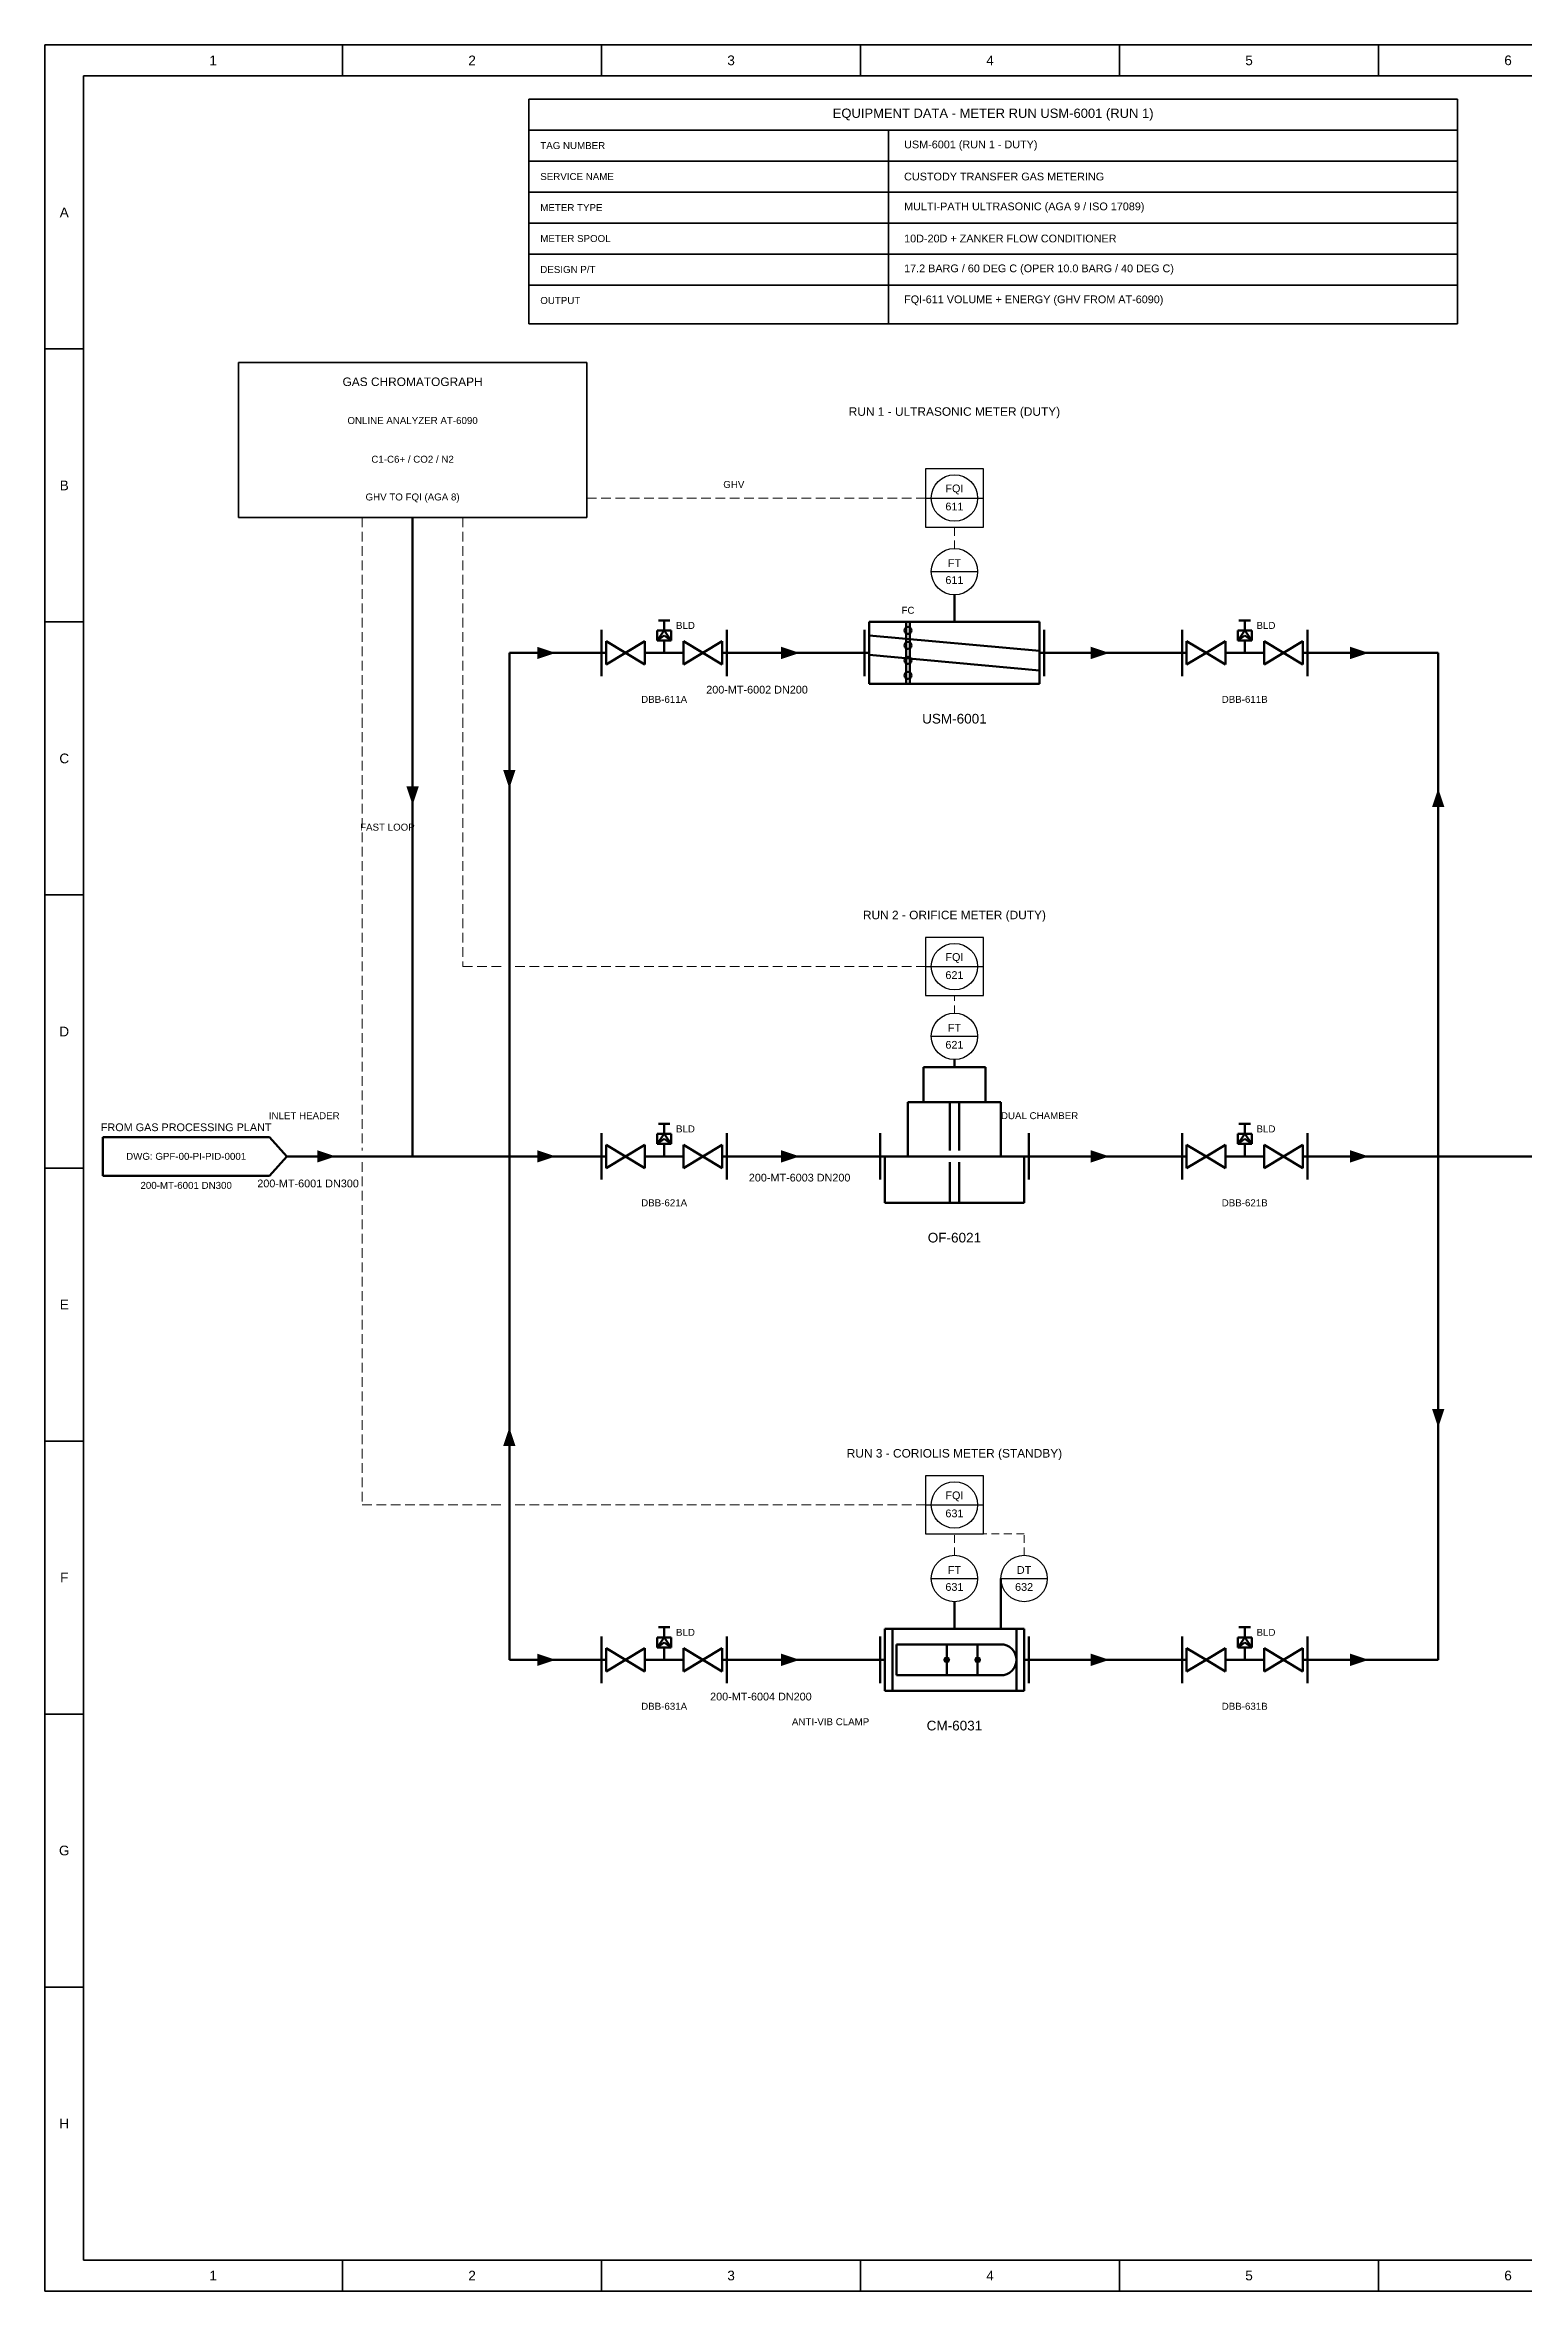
# Model space of a CAD drawing. Header units: millimetres. Extents: x 10 to 831, y 7 to 587.
# Drawn here: x 10 to 392, y 7 to 587 of the extents above; entities that cross this region are included whole.
import ezdxf

# ---------------------------------------------------------------- set-up
doc = ezdxf.new("R2010")
doc.units = ezdxf.units.MM
for name, color, linetype, lineweight in [('REF-EQUIP', 7, 'Continuous', 35), ('REF-FRAME', 7, 'Continuous', 35), ('REF-PROC', 7, 'Continuous', 50), ('REF-SIG', 7, 'Continuous', 13), ('REF-SYM', 7, 'Continuous', 25), ('REF-TEXT', 7, 'Continuous', 18)]:
    doc.layers.add(name, color=color, linetype=linetype, lineweight=lineweight)
doc.styles.add('ARIAL', font='arial.ttf')

msp = doc.modelspace()

# ---------------------------------------------------------------- linework, layer by layer
at = {"layer": 'REF-EQUIP'}
for p, q in [((135, 573), (135, 515)), ((375, 573), (135, 573)), ((375, 515), (375, 573)), ((135, 565), (375, 565)), ((228, 515), (228, 565)), ((135, 557), (375, 557)), ((135, 549), (375, 549)), ((135, 541), (375, 541)), ((135, 533), (375, 533)), ((135, 525), (375, 525)), ((135, 515), (375, 515)), ((60, 505), (60, 465)), ((150, 505), (60, 505)), ((150, 465), (150, 505)), ((60, 465), (150, 465))]:
    msp.add_line(p, q, dxfattribs=at)
for points in [[(243, 170), (242.364, 170.636), (242.1, 170)], [(243, 170), (242.1, 170), (242.364, 169.364)], [(243, 170), (243, 170.9), (242.364, 170.636)], [(243, 170), (242.364, 169.364), (243, 169.1)], [(243, 170), (243.636, 170.636), (243, 170.9)], [(243, 170), (243.9, 170), (243.636, 170.636)], [(243, 170), (243, 169.1), (243.636, 169.364)], [(243, 170), (243.636, 169.364), (243.9, 170)], [(251, 170), (250.364, 170.636), (250.1, 170)], [(251, 170), (250.1, 170), (250.364, 169.364)], [(251, 170), (251, 170.9), (250.364, 170.636)], [(251, 170), (250.364, 169.364), (251, 169.1)], [(251, 170), (251.636, 170.636), (251, 170.9)], [(251, 170), (251.9, 170), (251.636, 170.636)], [(251, 170), (251, 169.1), (251.636, 169.364)], [(251, 170), (251.636, 169.364), (251.9, 170)]]:
    msp.add_solid(points, dxfattribs=at)
at = {"layer": 'REF-FRAME'}
for p, q in [((10, 587), (10, 7)), ((831, 587), (10, 587)), ((86.917, 579), (86.917, 587)), ((153.833, 579), (153.833, 587)), ((220.75, 579), (220.75, 587)), ((287.667, 579), (287.667, 587)), ((354.583, 579), (354.583, 587)), ((20, 579), (20, 15)), ((823, 579), (20, 579)), ((10, 508.5), (20, 508.5)), ((10, 438), (20, 438)), ((10, 367.5), (20, 367.5)), ((10, 297), (20, 297)), ((10, 226.5), (20, 226.5)), ((10, 156), (20, 156)), ((10, 85.5), (20, 85.5)), ((20, 15), (823, 15)), ((86.917, 7), (86.917, 15)), ((153.833, 7), (153.833, 15)), ((220.75, 7), (220.75, 15)), ((287.667, 7), (287.667, 15)), ((354.583, 7), (354.583, 15)), ((10, 7), (831, 7))]:
    msp.add_line(p, q, dxfattribs=at)
at = {"layer": 'REF-PROC'}
for p, q in [((105, 300), (105, 465)), ((245, 438), (245, 445)), ((153.8, 424), (153.8, 436)), ((168.2, 433.2), (168.2, 435.8)), ((168.2, 435.8), (171.8, 435.8)), ((170, 435.8), (168.2, 433.2)), ((168.5, 438.4), (171.5, 438.4)), ((170, 435.8), (170, 438.4)), ((171.8, 433.2), (170, 435.8)), ((171.8, 433.2), (171.8, 435.8)), ((186.2, 424), (186.2, 436)), ((221.8, 424), (221.8, 436)), ((223, 438), (223, 422)), ((267, 438), (223, 438)), ((232.5, 422), (232.5, 438)), ((233.5, 422), (233.5, 438)), ((267, 422), (267, 438)), ((268.2, 424), (268.2, 436)), ((303.8, 424), (303.8, 436)), ((318.2, 433.2), (318.2, 435.8)), ((318.2, 435.8), (321.8, 435.8)), ((320, 435.8), (318.2, 433.2)), ((318.5, 438.4), (321.5, 438.4)), ((320, 435.8), (320, 438.4)), ((321.8, 433.2), (320, 435.8)), ((321.8, 433.2), (321.8, 435.8)), ((336.2, 424), (336.2, 436)), ((130, 170), (130, 430)), ((130, 430), (155, 430)), ((155, 427), (155, 433)), ((160, 430), (155, 433)), ((155, 427), (160, 430)), ((160, 430), (165, 433)), ((165, 427), (160, 430)), ((165, 427), (165, 433)), ((165, 430), (175, 430)), ((168.2, 433.2), (170, 434.5)), ((168.2, 433.2), (171.8, 433.2)), ((170, 434.5), (171.8, 433.2)), ((170, 430), (170, 433.2)), ((175, 427), (175, 433)), ((180, 430), (175, 433)), ((175, 427), (180, 430)), ((180, 430), (185, 433)), ((185, 427), (180, 430)), ((185, 427), (185, 433)), ((185, 430), (223, 430)), ((223, 434.5), (267, 430.5)), ((223, 429.5), (267, 425.5)), ((267, 430), (305, 430)), ((305, 427), (305, 433)), ((310, 430), (305, 433)), ((305, 427), (310, 430)), ((310, 430), (315, 433)), ((315, 427), (310, 430)), ((315, 427), (315, 433)), ((315, 430), (325, 430)), ((318.2, 433.2), (320, 434.5)), ((318.2, 433.2), (321.8, 433.2)), ((320, 434.5), (321.8, 433.2)), ((320, 430), (320, 433.2)), ((325, 427), (325, 433)), ((330, 430), (325, 433)), ((325, 427), (330, 430)), ((330, 430), (335, 433)), ((335, 427), (330, 430)), ((335, 427), (335, 433)), ((335, 430), (370, 430)), ((370, 170), (370, 430)), ((223, 422), (267, 422)), ((245, 323), (245, 325)), ((237, 314), (237, 323)), ((237, 323), (253, 323)), ((253, 314), (253, 323)), ((233, 300), (233, 314)), ((233, 314), (257, 314)), ((243.8, 301.5), (243.8, 314)), ((246.2, 301.5), (246.2, 314)), ((257, 300), (257, 314)), ((168.5, 308.4), (171.5, 308.4)), ((170, 305.8), (170, 308.4)), ((318.5, 308.4), (321.5, 308.4)), ((320, 305.8), (320, 308.4)), ((25, 305), (25, 295)), ((68, 305), (25, 305)), ((72.5, 300), (68, 305)), ((153.8, 294), (153.8, 306)), ((155, 297), (155, 303)), ((160, 300), (155, 303)), ((160, 300), (165, 303)), ((165, 297), (165, 303)), ((168.2, 303.2), (168.2, 305.8)), ((168.2, 305.8), (171.8, 305.8)), ((170, 305.8), (168.2, 303.2)), ((168.2, 303.2), (170, 304.5)), ((168.2, 303.2), (171.8, 303.2)), ((171.8, 303.2), (170, 305.8)), ((170, 304.5), (171.8, 303.2)), ((170, 300), (170, 303.2)), ((171.8, 303.2), (171.8, 305.8)), ((175, 297), (175, 303)), ((180, 300), (175, 303)), ((180, 300), (185, 303)), ((185, 297), (185, 303)), ((186.2, 294), (186.2, 306)), ((225.8, 294), (225.8, 306)), ((264.2, 294), (264.2, 306)), ((303.8, 294), (303.8, 306)), ((305, 297), (305, 303)), ((310, 300), (305, 303)), ((310, 300), (315, 303)), ((315, 297), (315, 303)), ((318.2, 303.2), (318.2, 305.8)), ((318.2, 305.8), (321.8, 305.8)), ((320, 305.8), (318.2, 303.2)), ((318.2, 303.2), (320, 304.5)), ((318.2, 303.2), (321.8, 303.2)), ((321.8, 303.2), (320, 305.8)), ((320, 304.5), (321.8, 303.2)), ((320, 300), (320, 303.2)), ((321.8, 303.2), (321.8, 305.8)), ((325, 297), (325, 303)), ((330, 300), (325, 303)), ((330, 300), (335, 303)), ((335, 297), (335, 303)), ((336.2, 294), (336.2, 306)), ((68, 295), (72.5, 300)), ((72.5, 300), (130, 300)), ((130, 300), (155, 300)), ((155, 297), (160, 300)), ((165, 297), (160, 300)), ((165, 300), (175, 300)), ((175, 297), (180, 300)), ((185, 297), (180, 300)), ((185, 300), (227, 300)), ((227, 300), (227, 288)), ((263, 300), (227, 300)), ((243.8, 288), (243.8, 298.5)), ((246.2, 288), (246.2, 298.5)), ((263, 288), (263, 300)), ((263, 300), (305, 300)), ((305, 297), (310, 300)), ((315, 297), (310, 300)), ((315, 300), (325, 300)), ((325, 297), (330, 300)), ((335, 297), (330, 300)), ((335, 300), (370, 300)), ((370, 300), (585, 300)), ((25, 295), (68, 295)), ((227, 288), (263, 288)), ((257, 178), (257, 191)), ((245, 178), (245, 185)), ((153.8, 164), (153.8, 176)), ((168.2, 173.2), (168.2, 175.8)), ((168.2, 175.8), (171.8, 175.8)), ((170, 175.8), (168.2, 173.2)), ((168.2, 173.2), (170, 174.5)), ((168.5, 178.4), (171.5, 178.4)), ((170, 175.8), (170, 178.4)), ((171.8, 173.2), (170, 175.8)), ((170, 174.5), (171.8, 173.2)), ((171.8, 173.2), (171.8, 175.8)), ((186.2, 164), (186.2, 176)), ((225.8, 164), (225.8, 176)), ((227, 178), (227, 162)), ((263, 178), (227, 178)), ((229, 162), (229, 178)), ((230, 174), (230, 166)), ((230, 174), (257, 174)), ((243, 166), (243, 174)), ((251, 166), (251, 174)), ((261, 162), (261, 178)), ((263, 162), (263, 178)), ((264.2, 164), (264.2, 176)), ((303.8, 164), (303.8, 176)), ((318.2, 173.2), (318.2, 175.8)), ((318.2, 175.8), (321.8, 175.8)), ((320, 175.8), (318.2, 173.2)), ((318.2, 173.2), (320, 174.5)), ((318.5, 178.4), (321.5, 178.4)), ((320, 175.8), (320, 178.4)), ((321.8, 173.2), (320, 175.8)), ((320, 174.5), (321.8, 173.2)), ((321.8, 173.2), (321.8, 175.8)), ((336.2, 164), (336.2, 176)), ((130, 170), (155, 170)), ((155, 167), (155, 173)), ((160, 170), (155, 173)), ((155, 167), (160, 170)), ((160, 170), (165, 173)), ((165, 167), (160, 170)), ((165, 167), (165, 173)), ((165, 170), (175, 170)), ((168.2, 173.2), (171.8, 173.2)), ((170, 170), (170, 173.2)), ((175, 167), (175, 173)), ((180, 170), (175, 173)), ((175, 167), (180, 170)), ((180, 170), (185, 173)), ((185, 167), (180, 170)), ((185, 167), (185, 173)), ((185, 170), (227, 170)), ((263, 170), (305, 170)), ((305, 167), (305, 173)), ((310, 170), (305, 173)), ((305, 167), (310, 170)), ((310, 170), (315, 173)), ((315, 167), (310, 170)), ((315, 167), (315, 173)), ((315, 170), (325, 170)), ((318.2, 173.2), (321.8, 173.2)), ((320, 170), (320, 173.2)), ((325, 167), (325, 173)), ((330, 170), (325, 173)), ((325, 167), (330, 170)), ((330, 170), (335, 173)), ((335, 167), (330, 170)), ((335, 167), (335, 173)), ((335, 170), (370, 170)), ((230, 166), (257, 166)), ((227, 162), (263, 162))]:
    msp.add_line(p, q, dxfattribs=at)
for centre in [(233, 435.8), (233, 431.933), (233, 428.067), (233, 424.2)]:
    msp.add_circle(centre, 0.9, dxfattribs=at)
msp.add_arc((257, 170), 4, 270, 450, dxfattribs=at)
for points in [[(142, 430), (137.2, 431.6), (137.2, 428.4)], [(205, 430), (200.2, 431.6), (200.2, 428.4)], [(285, 430), (280.2, 431.6), (280.2, 428.4)], [(352, 430), (347.2, 431.6), (347.2, 428.4)], [(105, 390.75), (103.4, 395.55), (106.6, 395.55)], [(130, 395), (128.4, 399.8), (131.6, 399.8)], [(370, 395), (368.4, 390.2), (371.6, 390.2)], [(85.15, 300), (80.35, 301.6), (80.35, 298.4)], [(142, 300), (137.2, 301.6), (137.2, 298.4)], [(205, 300), (200.2, 301.6), (200.2, 298.4)], [(285, 300), (280.2, 301.6), (280.2, 298.4)], [(352, 300), (347.2, 301.6), (347.2, 298.4)], [(370, 230), (368.4, 234.8), (371.6, 234.8)], [(130, 230), (128.4, 225.2), (131.6, 225.2)], [(142, 170), (137.2, 171.6), (137.2, 168.4)], [(205, 170), (200.2, 171.6), (200.2, 168.4)], [(285, 170), (280.2, 171.6), (280.2, 168.4)], [(352, 170), (347.2, 171.6), (347.2, 168.4)]]:
    msp.add_solid(points, dxfattribs=at)
at = {"layer": 'REF-SIG'}
for p, q in [((150, 470), (152.5, 470)), ((153.7, 470), (156.2, 470)), ((157.4, 470), (159.9, 470)), ((161.1, 470), (163.6, 470)), ((164.8, 470), (167.3, 470)), ((168.5, 470), (171, 470)), ((172.2, 470), (174.7, 470)), ((175.9, 470), (178.4, 470)), ((179.6, 470), (182.1, 470)), ((183.3, 470), (185.8, 470)), ((187, 470), (189.5, 470)), ((190.7, 470), (193.2, 470)), ((194.4, 470), (196.9, 470)), ((198.1, 470), (200.6, 470)), ((201.8, 470), (204.3, 470)), ((205.5, 470), (208, 470)), ((209.2, 470), (211.7, 470)), ((212.9, 470), (215.4, 470)), ((216.6, 470), (219.1, 470)), ((220.3, 470), (222.8, 470)), ((224, 470), (226.5, 470)), ((227.7, 470), (230.2, 470)), ((231.4, 470), (233.9, 470)), ((235.1, 470), (237.5, 470)), ((92, 465), (92, 462.5)), ((118, 465), (118, 462.5)), ((92, 461.3), (92, 458.8)), ((118, 461.3), (118, 458.8)), ((245, 460.2), (245, 462.2)), ((245, 457), (245, 459)), ((92, 457.6), (92, 455.1)), ((92, 453.9), (92, 451.4)), ((118, 457.6), (118, 455.1)), ((118, 453.9), (118, 451.4)), ((92, 450.2), (92, 447.7)), ((118, 450.2), (118, 447.7)), ((92, 446.5), (92, 444)), ((92, 442.8), (92, 440.3)), ((118, 446.5), (118, 444)), ((118, 442.8), (118, 440.3)), ((92, 439.1), (92, 436.6)), ((92, 435.4), (92, 432.9)), ((118, 439.1), (118, 436.6)), ((118, 435.4), (118, 432.9)), ((92, 431.7), (92, 429.2)), ((118, 431.7), (118, 429.2)), ((92, 428), (92, 425.5)), ((92, 424.3), (92, 421.8)), ((118, 428), (118, 425.5)), ((118, 424.3), (118, 421.8)), ((92, 420.6), (92, 418.1)), ((118, 420.6), (118, 418.1)), ((92, 416.9), (92, 414.4)), ((92, 413.2), (92, 410.7)), ((118, 416.9), (118, 414.4)), ((118, 413.2), (118, 410.7)), ((92, 409.5), (92, 407)), ((118, 409.5), (118, 407)), ((92, 405.8), (92, 403.3)), ((92, 402.1), (92, 399.6)), ((118, 405.8), (118, 403.3)), ((118, 402.1), (118, 399.6)), ((92, 398.4), (92, 395.9)), ((92, 394.7), (92, 392.2)), ((118, 398.4), (118, 395.9)), ((118, 394.7), (118, 392.2)), ((92, 391), (92, 388.5)), ((118, 391), (118, 388.5)), ((92, 387.3), (92, 384.8)), ((92, 383.6), (92, 381.1)), ((118, 387.3), (118, 384.8)), ((118, 383.6), (118, 381.1)), ((92, 379.9), (92, 377.4)), ((118, 379.9), (118, 377.4)), ((92, 376.2), (92, 373.7)), ((92, 372.5), (92, 370)), ((118, 376.2), (118, 373.7)), ((118, 372.5), (118, 370)), ((92, 368.8), (92, 366.3)), ((118, 368.8), (118, 366.3)), ((92, 365.1), (92, 362.6)), ((92, 361.4), (92, 358.9)), ((118, 365.1), (118, 362.6)), ((118, 361.4), (118, 358.9)), ((92, 357.7), (92, 355.2)), ((92, 354), (92, 351.5)), ((118, 357.7), (118, 355.2)), ((118, 354), (118, 351.5)), ((92, 350.3), (92, 347.8)), ((118, 350.3), (118, 349)), ((118, 349), (120.5, 349)), ((121.7, 349), (124.2, 349)), ((125.4, 349), (127.9, 349)), ((131.5, 349), (134, 349)), ((135.2, 349), (137.7, 349)), ((138.9, 349), (141.4, 349)), ((142.6, 349), (145.1, 349)), ((146.3, 349), (148.8, 349)), ((150, 349), (152.5, 349)), ((153.7, 349), (156.2, 349)), ((157.4, 349), (159.9, 349)), ((161.1, 349), (163.6, 349)), ((164.8, 349), (167.3, 349)), ((168.5, 349), (171, 349)), ((172.2, 349), (174.7, 349)), ((175.9, 349), (178.4, 349)), ((179.6, 349), (182.1, 349)), ((183.3, 349), (185.8, 349)), ((187, 349), (189.5, 349)), ((190.7, 349), (193.2, 349)), ((194.4, 349), (196.9, 349)), ((198.1, 349), (200.6, 349)), ((201.8, 349), (204.3, 349)), ((205.5, 349), (208, 349)), ((209.2, 349), (211.7, 349)), ((212.9, 349), (215.4, 349)), ((216.6, 349), (219.1, 349)), ((220.3, 349), (222.8, 349)), ((224, 349), (226.5, 349)), ((227.7, 349), (230.2, 349)), ((231.4, 349), (233.9, 349)), ((235.1, 349), (237.5, 349)), ((92, 346.6), (92, 344.1)), ((92, 342.9), (92, 340.4)), ((92, 339.2), (92, 336.7)), ((245, 340.2), (245, 341.5)), ((245, 337), (245, 339)), ((92, 335.5), (92, 333)), ((92, 331.8), (92, 329.3)), ((92, 328.1), (92, 325.6)), ((92, 324.4), (92, 321.9)), ((92, 320.7), (92, 318.2)), ((92, 317), (92, 314.5)), ((92, 313.3), (92, 310.8)), ((92, 309.6), (92, 307.1)), ((92, 305.9), (92, 303.4)), ((92, 302.2), (92, 301.5)), ((92, 298.5), (92, 296)), ((92, 294.8), (92, 292.3)), ((92, 291.1), (92, 288.6)), ((92, 287.4), (92, 284.9)), ((92, 283.7), (92, 281.2)), ((92, 280), (92, 277.5)), ((92, 276.3), (92, 273.8)), ((92, 272.6), (92, 270.1)), ((92, 268.9), (92, 266.4)), ((92, 265.2), (92, 262.7)), ((92, 261.5), (92, 259)), ((92, 257.8), (92, 255.3)), ((92, 254.1), (92, 251.6)), ((92, 250.4), (92, 247.9)), ((92, 246.7), (92, 244.2)), ((92, 243), (92, 240.5)), ((92, 239.3), (92, 236.8)), ((92, 235.6), (92, 233.1)), ((92, 231.9), (92, 229.4)), ((92, 228.2), (92, 225.7)), ((92, 224.5), (92, 222)), ((92, 220.8), (92, 218.3)), ((92, 217.1), (92, 214.6)), ((92, 213.4), (92, 210.9)), ((92, 210), (94.5, 210)), ((95.7, 210), (98.2, 210)), ((99.4, 210), (101.9, 210)), ((103.1, 210), (105.6, 210)), ((106.8, 210), (109.3, 210)), ((110.5, 210), (113, 210)), ((114.2, 210), (116.7, 210)), ((117.9, 210), (120.4, 210)), ((121.6, 210), (124.1, 210)), ((125.3, 210), (127.8, 210)), ((131.5, 210), (134, 210)), ((135.2, 210), (137.7, 210)), ((138.9, 210), (141.4, 210)), ((142.6, 210), (145.1, 210)), ((146.3, 210), (148.8, 210)), ((150, 210), (152.5, 210)), ((153.7, 210), (156.2, 210)), ((157.4, 210), (159.9, 210)), ((161.1, 210), (163.6, 210)), ((164.8, 210), (167.3, 210)), ((168.5, 210), (171, 210)), ((172.2, 210), (174.7, 210)), ((175.9, 210), (178.4, 210)), ((179.6, 210), (182.1, 210)), ((183.3, 210), (185.8, 210)), ((187, 210), (189.5, 210)), ((190.7, 210), (193.2, 210)), ((194.4, 210), (196.9, 210)), ((198.1, 210), (200.6, 210)), ((201.8, 210), (204.3, 210)), ((205.5, 210), (208, 210)), ((209.2, 210), (211.7, 210)), ((212.9, 210), (215.4, 210)), ((216.6, 210), (219.1, 210)), ((220.3, 210), (222.8, 210)), ((224, 210), (226.5, 210)), ((227.7, 210), (230.2, 210)), ((231.4, 210), (233.9, 210)), ((235.1, 210), (237.5, 210)), ((245, 200.2), (245, 202.2)), ((245, 197), (245, 199)), ((253.4, 202.5), (252.5, 202.5)), ((256.6, 202.5), (254.6, 202.5)), ((259.8, 202.5), (257.8, 202.5)), ((263, 202.5), (261, 202.5)), ((263, 200.2), (263, 202.2)), ((263, 197), (263, 199))]:
    msp.add_line(p, q, dxfattribs=at)
at = {"layer": 'REF-SYM'}
for p, q in [((237.5, 477.5), (237.5, 462.5)), ((252.5, 477.5), (237.5, 477.5)), ((252.5, 462.5), (252.5, 477.5)), ((237.5, 470), (252.5, 470)), ((237.5, 462.5), (252.5, 462.5)), ((239, 451), (251, 451)), ((237.5, 356.5), (237.5, 341.5)), ((252.5, 356.5), (237.5, 356.5)), ((252.5, 341.5), (252.5, 356.5)), ((237.5, 349), (252.5, 349)), ((237.5, 341.5), (252.5, 341.5)), ((239, 331), (251, 331)), ((237.5, 217.5), (237.5, 202.5)), ((252.5, 217.5), (237.5, 217.5)), ((252.5, 202.5), (252.5, 217.5)), ((237.5, 210), (252.5, 210)), ((237.5, 202.5), (252.5, 202.5)), ((239, 191), (251, 191)), ((257, 191), (269, 191))]:
    msp.add_line(p, q, dxfattribs=at)
for centre in [(245, 470), (245, 451), (245, 349), (245, 331), (245, 210), (245, 191), (263, 191)]:
    msp.add_circle(centre, 6, dxfattribs=at)

# ---------------------------------------------------------------- texts
at = {"layer": 'REF-TEXT', "style": 'ARIAL'}
for s, insert, char_height, attachment_point in [('1', (53.458, 583), 2.5, 5), ('2', (120.375, 583), 2.5, 5), ('3', (187.292, 583), 2.5, 5), ('4', (254.208, 583), 2.5, 5), ('5', (321.125, 583), 2.5, 5), ('6', (388.042, 583), 2.5, 5), ('EQUIPMENT DATA - METER RUN USM-6001 (RUN 1)', (255, 569), 2.4, 5), ('TAG NUMBER', (138, 561), 1.8, 4), ('USM-6001 (RUN 1 - DUTY)', (232, 561), 2, 4), ('SERVICE NAME', (138, 553), 1.8, 4), ('CUSTODY TRANSFER GAS METERING', (232, 553), 2, 4), ('METER TYPE', (138, 545), 1.8, 4), ('MULTI-PATH ULTRASONIC (AGA 9 / ISO 17089)', (232, 545), 2, 4), ('A', (15, 543.75), 2.5, 5), ('METER SPOOL', (138, 537), 1.8, 4), ('10D-20D + ZANKER FLOW CONDITIONER', (232, 537), 2, 4), ('DESIGN P/T', (138, 529), 1.8, 4), ('17.2 BARG / 60 DEG C (OPER 10.0 BARG / 40 DEG C)', (232, 529), 2, 4), ('FQI-611 VOLUME + ENERGY (GHV FROM AT-6090)', (232, 521), 2, 4), ('OUTPUT', (138, 521), 1.8, 4), ('GAS CHROMATOGRAPH', (105, 500), 2.2, 5), ('RUN 1 - ULTRASONIC METER (DUTY)', (245, 492), 2.2, 5), ('ONLINE ANALYZER AT-6090', (105, 490), 1.8, 5), ('C1-C6+ / CO2 / N2', (105, 480), 1.8, 5), ('B', (15, 473.25), 2.5, 5), ('GHV TO FQI (AGA 8)', (105, 470), 1.8, 5), ('GHV', (188, 473.5), 1.8, 5), ('FQI', (245, 472.2), 2, 5), ('611', (245, 467.8), 2, 5), ('FT', (245, 453.2), 2, 5), ('611', (245, 448.8), 2, 5), ('FC', (233, 441), 1.8, 5), ('BLD', (175.5, 437.1), 1.8, 5), ('BLD', (325.5, 437.1), 1.8, 5), ('DBB-611A', (170, 418), 1.8, 5), ('200-MT-6002 DN200', (194, 420.5), 2, 5), ('DBB-611B', (320, 418), 1.8, 5), ('USM-6001', (245, 413), 2.5, 5), ('C', (15, 402.75), 2.5, 5), ('FAST LOOP', (98.5, 385), 1.8, 5), ('RUN 2 - ORIFICE METER (DUTY)', (245, 362), 2.2, 5), ('FQI', (245, 351.2), 2, 5), ('621', (245, 346.8), 2, 5), ('D', (15, 332.25), 2.5, 5), ('FT', (245, 333.2), 2, 5), ('621', (245, 328.8), 2, 5), ('FROM GAS PROCESSING PLANT', (46.5, 307.5), 2, 5), ('INLET HEADER', (77, 310.5), 1.8, 5), ('BLD', (175.5, 307.1), 1.8, 5), ('DUAL CHAMBER', (267, 310.5), 1.8, 5), ('BLD', (325.5, 307.1), 1.8, 5), ('DWG: GPF-00-PI-PID-0001', (46.5, 300), 1.8, 5), ('200-MT-6001 DN300', (46.5, 292.5), 1.8, 5), ('200-MT-6001 DN300', (78, 293), 2, 5), ('200-MT-6003 DN200', (205, 294.5), 2, 5), ('DBB-621A', (170, 288), 1.8, 5), ('DBB-621B', (320, 288), 1.8, 5), ('OF-6021', (245, 279), 2.5, 5), ('E', (15, 261.75), 2.5, 5), ('RUN 3 - CORIOLIS METER (STANDBY)', (245, 223), 2.2, 5), ('631', (245, 207.8), 2, 5), ('FQI', (245, 212.2), 2, 5), ('F', (15, 191.25), 2.5, 5), ('FT', (245, 193.2), 2, 5), ('DT', (263, 193.2), 2, 5), ('631', (245, 188.8), 2, 5), ('632', (263, 188.8), 2, 5), ('BLD', (175.5, 177.1), 1.8, 5), ('BLD', (325.5, 177.1), 1.8, 5), ('DBB-631A', (170, 158), 1.8, 5), ('200-MT-6004 DN200', (195, 160.5), 2, 5), ('DBB-631B', (320, 158), 1.8, 5), ('ANTI-VIB CLAMP', (213, 154), 1.8, 5), ('CM-6031', (245, 153), 2.5, 5), ('G', (15, 120.75), 2.5, 5), ('H', (15, 50.25), 2.5, 5), ('1', (53.458, 11), 2.5, 5), ('2', (120.375, 11), 2.5, 5), ('3', (187.292, 11), 2.5, 5), ('4', (254.208, 11), 2.5, 5), ('5', (321.125, 11), 2.5, 5), ('6', (388.042, 11), 2.5, 5)]:
    msp.add_mtext(s, dxfattribs=dict(at, insert=insert, char_height=char_height, attachment_point=attachment_point))

doc.saveas('drawing.dxf')
